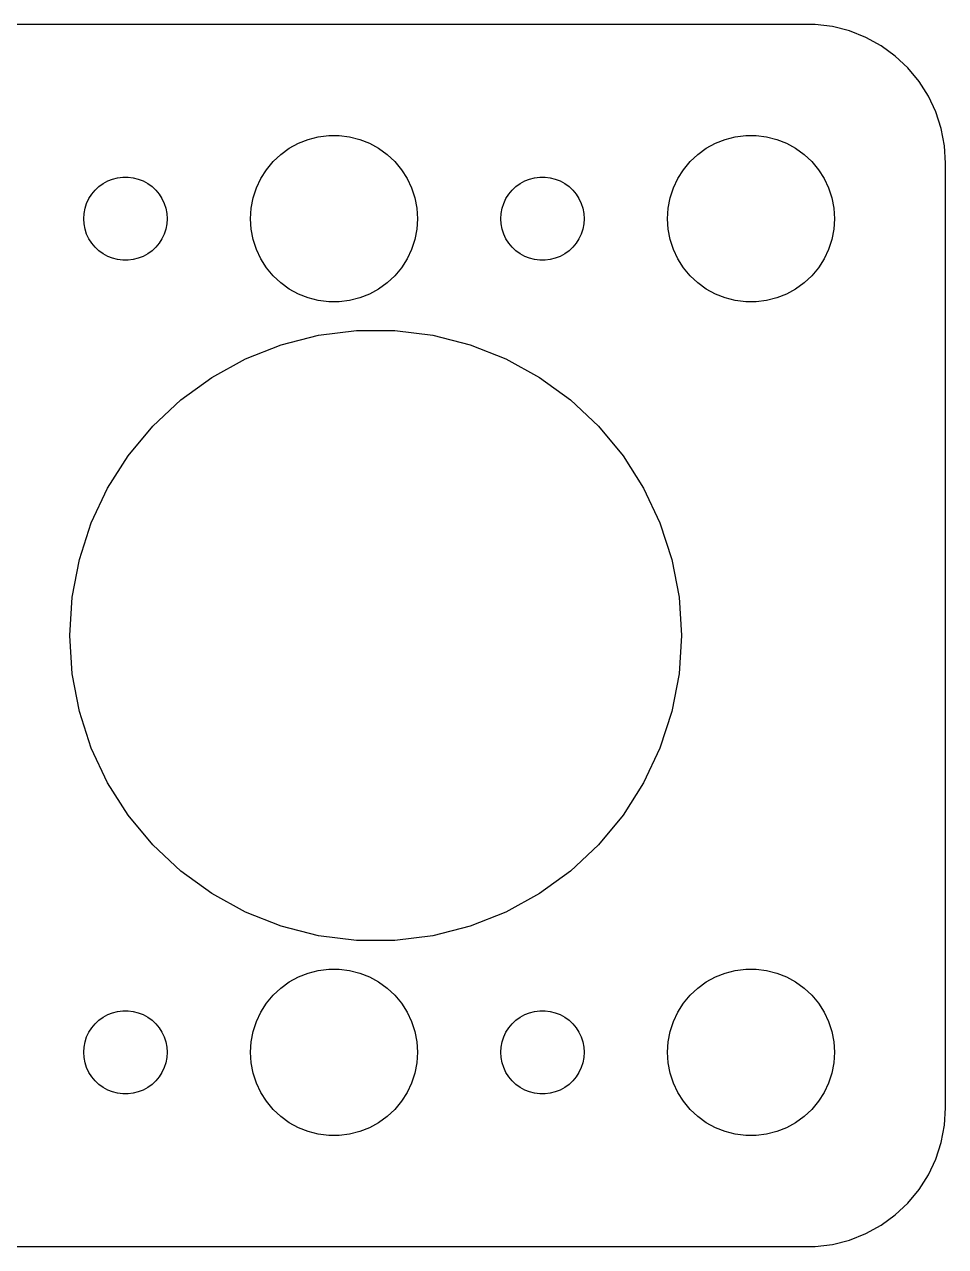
# Model space of a CAD drawing. Header units: metres. Extents: x -74 to 74, y -22 to 22.
# Drawn here: x 41.37 to 74.5, y -21.99 to 21.99 of the extents above; entities that cross this region are included whole.
import ezdxf

# ---------------------------------------------------------------- set-up
doc = ezdxf.new("R2010")
doc.units = ezdxf.units.M

msp = doc.modelspace()

# ---------------------------------------------------------------- linework, layer by layer
for p, q in [((69.8139, 21.9901), (-69.8139, 21.9901)), ((70.4369, 21.9114), (69.8139, 21.9901)), ((71.0451, 21.7553), (70.4369, 21.9114)), ((71.6289, 21.5241), (71.0451, 21.7553)), ((72.1791, 21.2216), (71.6289, 21.5241)), ((72.6871, 20.8526), (72.1791, 21.2216)), ((73.1448, 20.4227), (72.6871, 20.8526)), ((73.5451, 19.9389), (73.1448, 20.4227)), ((73.8815, 19.4088), (73.5451, 19.9389)), ((74.1489, 18.8406), (73.8815, 19.4088)), ((74.3429, 18.2434), (74.1489, 18.8406)), ((74.4606, 17.6267), (74.3429, 18.2434)), ((50.8925, 17.533), (51.2227, 17.7145)), ((51.2227, 17.7145), (51.5729, 17.8532)), ((51.5729, 17.8532), (51.9379, 17.9469)), ((51.9379, 17.9469), (52.3116, 17.9941)), ((52.3116, 17.9941), (52.6884, 17.9941)), ((52.6884, 17.9941), (53.0621, 17.9469)), ((53.0621, 17.9469), (53.427, 17.8532)), ((53.427, 17.8532), (53.7773, 17.7145)), ((53.7773, 17.7145), (54.1075, 17.533)), ((65.8925, 17.533), (66.2227, 17.7145)), ((66.2227, 17.7145), (66.573, 17.8532)), ((66.573, 17.8532), (66.9379, 17.9469)), ((66.9379, 17.9469), (67.3116, 17.9941)), ((67.3116, 17.9941), (67.6884, 17.9941)), ((67.6884, 17.9941), (68.0621, 17.9469)), ((68.0621, 17.9469), (68.427, 17.8532)), ((68.427, 17.8532), (68.7773, 17.7145)), ((68.7773, 17.7145), (69.1075, 17.533)), ((74.5, 17), (74.4606, 17.6267)), ((50.3131, 17.0536), (50.5877, 17.3115)), ((50.5877, 17.3115), (50.8925, 17.533)), ((54.1075, 17.533), (54.4123, 17.3115)), ((54.4123, 17.3115), (54.6869, 17.0536)), ((65.3131, 17.0536), (65.5877, 17.3115)), ((65.5877, 17.3115), (65.8925, 17.533)), ((69.1075, 17.533), (69.4123, 17.3115)), ((69.4123, 17.3115), (69.6869, 17.0536)), ((49.8711, 16.4453), (50.0729, 16.7634)), ((50.0729, 16.7634), (50.3131, 17.0536)), ((54.6869, 17.0536), (54.927, 16.7634)), ((54.927, 16.7634), (55.1289, 16.4453)), ((64.8711, 16.4453), (65.073, 16.7634)), ((65.073, 16.7634), (65.3131, 17.0536)), ((69.6869, 17.0536), (69.927, 16.7634)), ((69.927, 16.7634), (70.1289, 16.4453)), ((74.5, -17), (74.5, 17)), ((44.1963, 16.2665), (44.3613, 16.3572)), ((44.3613, 16.3572), (44.5365, 16.4266)), ((44.5365, 16.4266), (44.7189, 16.4734)), ((44.7189, 16.4734), (44.9058, 16.497)), ((44.9058, 16.497), (45.0942, 16.497)), ((45.0942, 16.497), (45.2811, 16.4734)), ((45.2811, 16.4734), (45.4635, 16.4266)), ((45.4635, 16.4266), (45.6387, 16.3572)), ((45.6387, 16.3572), (45.8037, 16.2665)), ((49.7107, 16.1044), (49.8711, 16.4453)), ((55.1289, 16.4453), (55.2893, 16.1044)), ((59.1963, 16.2665), (59.3613, 16.3572)), ((59.3613, 16.3572), (59.5365, 16.4266)), ((59.5365, 16.4266), (59.7189, 16.4734)), ((59.7189, 16.4734), (59.9058, 16.497)), ((59.9058, 16.497), (60.0942, 16.497)), ((60.0942, 16.497), (60.2811, 16.4734)), ((60.2811, 16.4734), (60.4635, 16.4266)), ((60.4635, 16.4266), (60.6387, 16.3572)), ((60.6387, 16.3572), (60.8037, 16.2665)), ((64.7107, 16.1044), (64.8711, 16.4453)), ((70.1289, 16.4453), (70.2893, 16.1044)), ((43.6855, 15.7226), (43.7865, 15.8817)), ((43.7865, 15.8817), (43.9065, 16.0268)), ((43.9065, 16.0268), (44.0439, 16.1558)), ((44.0439, 16.1558), (44.1963, 16.2665)), ((45.8037, 16.2665), (45.9561, 16.1558)), ((45.9561, 16.1558), (46.0934, 16.0268)), ((46.0934, 16.0268), (46.2135, 15.8817)), ((46.2135, 15.8817), (46.3145, 15.7226)), ((49.5942, 15.7461), (49.7107, 16.1044)), ((55.2893, 16.1044), (55.4057, 15.7461)), ((58.6855, 15.7226), (58.7865, 15.8817)), ((58.7865, 15.8817), (58.9065, 16.0268)), ((58.9065, 16.0268), (59.0439, 16.1558)), ((59.0439, 16.1558), (59.1963, 16.2665)), ((60.8037, 16.2665), (60.9561, 16.1558)), ((60.9561, 16.1558), (61.0934, 16.0268)), ((61.0934, 16.0268), (61.2135, 15.8817)), ((61.2135, 15.8817), (61.3145, 15.7226)), ((64.5943, 15.7461), (64.7107, 16.1044)), ((70.2893, 16.1044), (70.4057, 15.7461)), ((43.5471, 15.373), (43.6053, 15.5522)), ((43.6053, 15.5522), (43.6855, 15.7226)), ((46.3145, 15.7226), (46.3947, 15.5522)), ((46.3947, 15.5522), (46.4529, 15.373)), ((49.5237, 15.376), (49.5942, 15.7461)), ((55.4057, 15.7461), (55.4763, 15.376)), ((58.5471, 15.373), (58.6053, 15.5522)), ((58.6053, 15.5522), (58.6855, 15.7226)), ((61.3145, 15.7226), (61.3947, 15.5522)), ((61.3947, 15.5522), (61.4529, 15.373)), ((64.5237, 15.376), (64.5943, 15.7461)), ((70.4057, 15.7461), (70.4763, 15.376)), ((43.5, 15), (43.5118, 15.188)), ((43.5118, 14.812), (43.5, 15)), ((43.5118, 15.188), (43.5471, 15.373)), ((46.4529, 15.373), (46.4882, 15.188)), ((46.4882, 15.188), (46.5, 15)), ((46.5, 15), (46.4882, 14.812)), ((49.5, 15), (49.5237, 15.376)), ((49.5237, 14.624), (49.5, 15)), ((55.4763, 15.376), (55.5, 15)), ((55.5, 15), (55.4763, 14.624)), ((58.5, 15), (58.5118, 15.188)), ((58.5118, 14.812), (58.5, 15)), ((58.5118, 15.188), (58.5471, 15.373)), ((61.4529, 15.373), (61.4882, 15.188)), ((61.4882, 15.188), (61.5, 15)), ((61.5, 15), (61.4882, 14.812)), ((64.5, 15), (64.5237, 15.376)), ((64.5237, 14.624), (64.5, 15)), ((70.4763, 15.376), (70.5, 15)), ((70.5, 15), (70.4763, 14.624)), ((43.5471, 14.627), (43.5118, 14.812)), ((43.6053, 14.4478), (43.5471, 14.627)), ((46.4529, 14.627), (46.3947, 14.4478)), ((46.4882, 14.812), (46.4529, 14.627)), ((49.5942, 14.2539), (49.5237, 14.624)), ((55.4763, 14.624), (55.4057, 14.2539)), ((58.5471, 14.627), (58.5118, 14.812)), ((58.6053, 14.4478), (58.5471, 14.627)), ((61.4529, 14.627), (61.3947, 14.4478)), ((61.4882, 14.812), (61.4529, 14.627)), ((64.5943, 14.2539), (64.5237, 14.624)), ((70.4763, 14.624), (70.4057, 14.2539)), ((43.6855, 14.2774), (43.6053, 14.4478)), ((43.7865, 14.1183), (43.6855, 14.2774)), ((43.9065, 13.9732), (43.7865, 14.1183)), ((46.2135, 14.1183), (46.0934, 13.9732)), ((46.3145, 14.2774), (46.2135, 14.1183)), ((46.3947, 14.4478), (46.3145, 14.2774)), ((49.7107, 13.8956), (49.5942, 14.2539)), ((55.4057, 14.2539), (55.2893, 13.8956)), ((58.6855, 14.2774), (58.6053, 14.4478)), ((58.7865, 14.1183), (58.6855, 14.2774)), ((58.9065, 13.9732), (58.7865, 14.1183)), ((61.2135, 14.1183), (61.0934, 13.9732)), ((61.3145, 14.2774), (61.2135, 14.1183)), ((61.3947, 14.4478), (61.3145, 14.2774)), ((64.7107, 13.8956), (64.5943, 14.2539)), ((70.4057, 14.2539), (70.2893, 13.8956)), ((44.0439, 13.8442), (43.9065, 13.9732)), ((44.1963, 13.7335), (44.0439, 13.8442)), ((44.3613, 13.6427), (44.1963, 13.7335)), ((44.5365, 13.5734), (44.3613, 13.6427)), ((45.6387, 13.6427), (45.4635, 13.5734)), ((45.8037, 13.7335), (45.6387, 13.6427)), ((45.9561, 13.8442), (45.8037, 13.7335)), ((46.0934, 13.9732), (45.9561, 13.8442)), ((49.8711, 13.5547), (49.7107, 13.8956)), ((55.2893, 13.8956), (55.1289, 13.5547)), ((59.0439, 13.8442), (58.9065, 13.9732)), ((59.1963, 13.7335), (59.0439, 13.8442)), ((59.3613, 13.6427), (59.1963, 13.7335)), ((59.5365, 13.5734), (59.3613, 13.6427)), ((60.6387, 13.6427), (60.4635, 13.5734)), ((60.8037, 13.7335), (60.6387, 13.6427)), ((60.9561, 13.8442), (60.8037, 13.7335)), ((61.0934, 13.9732), (60.9561, 13.8442)), ((64.8711, 13.5547), (64.7107, 13.8956)), ((70.2893, 13.8956), (70.1289, 13.5547)), ((44.7189, 13.5266), (44.5365, 13.5734)), ((44.9058, 13.5029), (44.7189, 13.5266)), ((45.0942, 13.5029), (44.9058, 13.5029)), ((45.2811, 13.5266), (45.0942, 13.5029)), ((45.4635, 13.5734), (45.2811, 13.5266)), ((50.0729, 13.2366), (49.8711, 13.5547)), ((50.3131, 12.9464), (50.0729, 13.2366)), ((54.927, 13.2366), (54.6869, 12.9464)), ((55.1289, 13.5547), (54.927, 13.2366)), ((59.7189, 13.5266), (59.5365, 13.5734)), ((59.9058, 13.5029), (59.7189, 13.5266)), ((60.0942, 13.5029), (59.9058, 13.5029)), ((60.2811, 13.5266), (60.0942, 13.5029)), ((60.4635, 13.5734), (60.2811, 13.5266)), ((65.073, 13.2366), (64.8711, 13.5547)), ((65.3131, 12.9464), (65.073, 13.2366)), ((69.927, 13.2366), (69.6869, 12.9464)), ((70.1289, 13.5547), (69.927, 13.2366)), ((50.5877, 12.6884), (50.3131, 12.9464)), ((54.6869, 12.9464), (54.4123, 12.6884)), ((65.5877, 12.6884), (65.3131, 12.9464)), ((69.6869, 12.9464), (69.4123, 12.6884)), ((50.8925, 12.467), (50.5877, 12.6884)), ((51.2227, 12.2855), (50.8925, 12.467)), ((54.1075, 12.467), (53.7773, 12.2855)), ((54.4123, 12.6884), (54.1075, 12.467)), ((65.8925, 12.467), (65.5877, 12.6884)), ((66.2227, 12.2855), (65.8925, 12.467)), ((69.1075, 12.467), (68.7773, 12.2855)), ((69.4123, 12.6884), (69.1075, 12.467)), ((51.5729, 12.1468), (51.2227, 12.2855)), ((51.9379, 12.0531), (51.5729, 12.1468)), ((52.3116, 12.0059), (51.9379, 12.0531)), ((52.6884, 12.0059), (52.3116, 12.0059)), ((53.0621, 12.0531), (52.6884, 12.0059)), ((53.427, 12.1468), (53.0621, 12.0531)), ((53.7773, 12.2855), (53.427, 12.1468)), ((66.573, 12.1468), (66.2227, 12.2855)), ((66.9379, 12.0531), (66.573, 12.1468)), ((67.3116, 12.0059), (66.9379, 12.0531)), ((67.6884, 12.0059), (67.3116, 12.0059)), ((68.0621, 12.0531), (67.6884, 12.0059)), ((68.427, 12.1468), (68.0621, 12.0531)), ((68.7773, 12.2855), (68.427, 12.1468)), ((50.6008, 10.4616), (51.9388, 10.8051)), ((51.9388, 10.8051), (53.3093, 10.9783)), ((53.3093, 10.9783), (54.6907, 10.9783)), ((54.6907, 10.9783), (56.0612, 10.8051)), ((56.0612, 10.8051), (57.3992, 10.4616)), ((49.3164, 9.95309), (50.6008, 10.4616)), ((57.3992, 10.4616), (58.6836, 9.95309)), ((48.1059, 9.2876), (49.3164, 9.95309)), ((58.6836, 9.95309), (59.8941, 9.2876)), ((46.9883, 8.47563), (48.1059, 9.2876)), ((59.8941, 9.2876), (61.0117, 8.47563)), ((45.9813, 7.53001), (46.9883, 8.47563)), ((61.0117, 8.47563), (62.0186, 7.53001)), ((45.1008, 6.46564), (45.9813, 7.53001)), ((62.0186, 7.53001), (62.8992, 6.46564)), ((44.3606, 5.29929), (45.1008, 6.46564)), ((62.8992, 6.46564), (63.6394, 5.29929)), ((43.7724, 4.04936), (44.3606, 5.29929)), ((63.6394, 5.29929), (64.2275, 4.04936)), ((43.3456, 2.73558), (43.7724, 4.04936)), ((64.2275, 4.04936), (64.6544, 2.73558)), ((43.0867, 1.37866), (43.3456, 2.73558)), ((64.6544, 2.73558), (64.9133, 1.37866)), ((43, 0), (43.0867, 1.37866)), ((64.9133, 1.37866), (65, 0)), ((43.0867, -1.37866), (43, 0)), ((65, 0), (64.9133, -1.37866)), ((43.3456, -2.73558), (43.0867, -1.37866)), ((64.9133, -1.37866), (64.6544, -2.73558)), ((43.7724, -4.04936), (43.3456, -2.73558)), ((64.6544, -2.73558), (64.2275, -4.04936)), ((44.3606, -5.29929), (43.7724, -4.04936)), ((64.2275, -4.04936), (63.6394, -5.29929)), ((45.1008, -6.46564), (44.3606, -5.29929)), ((63.6394, -5.29929), (62.8992, -6.46564)), ((45.9813, -7.53001), (45.1008, -6.46564)), ((62.8992, -6.46564), (62.0186, -7.53001)), ((46.9883, -8.47563), (45.9813, -7.53001)), ((62.0186, -7.53001), (61.0117, -8.47563)), ((48.1059, -9.2876), (46.9883, -8.47563)), ((61.0117, -8.47563), (59.8941, -9.2876)), ((49.3164, -9.95309), (48.1059, -9.2876)), ((59.8941, -9.2876), (58.6836, -9.95309)), ((50.6008, -10.4616), (49.3164, -9.95309)), ((58.6836, -9.95309), (57.3992, -10.4616)), ((51.9388, -10.8051), (50.6008, -10.4616)), ((57.3992, -10.4616), (56.0612, -10.8051)), ((53.3093, -10.9783), (51.9388, -10.8051)), ((54.6907, -10.9783), (53.3093, -10.9783)), ((56.0612, -10.8051), (54.6907, -10.9783)), ((50.8925, -12.467), (51.2227, -12.2855)), ((51.2227, -12.2855), (51.5729, -12.1468)), ((51.5729, -12.1468), (51.9379, -12.0531)), ((51.9379, -12.0531), (52.3116, -12.0059)), ((52.3116, -12.0059), (52.6884, -12.0059)), ((52.6884, -12.0059), (53.0621, -12.0531)), ((53.0621, -12.0531), (53.427, -12.1468)), ((53.427, -12.1468), (53.7773, -12.2855)), ((53.7773, -12.2855), (54.1075, -12.467)), ((65.8925, -12.467), (66.2227, -12.2855)), ((66.2227, -12.2855), (66.573, -12.1468)), ((66.573, -12.1468), (66.9379, -12.0531)), ((66.9379, -12.0531), (67.3116, -12.0059)), ((67.3116, -12.0059), (67.6884, -12.0059)), ((67.6884, -12.0059), (68.0621, -12.0531)), ((68.0621, -12.0531), (68.427, -12.1468)), ((68.427, -12.1468), (68.7773, -12.2855)), ((68.7773, -12.2855), (69.1075, -12.467)), ((50.3131, -12.9464), (50.5877, -12.6884)), ((50.5877, -12.6884), (50.8925, -12.467)), ((54.1075, -12.467), (54.4123, -12.6884)), ((54.4123, -12.6884), (54.6869, -12.9464)), ((65.3131, -12.9464), (65.5877, -12.6884)), ((65.5877, -12.6884), (65.8925, -12.467)), ((69.1075, -12.467), (69.4123, -12.6884)), ((69.4123, -12.6884), (69.6869, -12.9464)), ((50.0729, -13.2366), (50.3131, -12.9464)), ((54.6869, -12.9464), (54.927, -13.2366)), ((65.073, -13.2366), (65.3131, -12.9464)), ((69.6869, -12.9464), (69.927, -13.2366)), ((44.3613, -13.6427), (44.5365, -13.5734)), ((44.5365, -13.5734), (44.7189, -13.5266)), ((44.7189, -13.5266), (44.9058, -13.5029)), ((44.9058, -13.5029), (45.0942, -13.5029)), ((45.0942, -13.5029), (45.2811, -13.5266)), ((45.2811, -13.5266), (45.4635, -13.5734)), ((45.4635, -13.5734), (45.6387, -13.6427)), ((49.7107, -13.8956), (49.8711, -13.5547)), ((49.8711, -13.5547), (50.0729, -13.2366)), ((54.927, -13.2366), (55.1289, -13.5547)), ((55.1289, -13.5547), (55.2893, -13.8956)), ((59.3613, -13.6427), (59.5365, -13.5734)), ((59.5365, -13.5734), (59.7189, -13.5266)), ((59.7189, -13.5266), (59.9058, -13.5029)), ((59.9058, -13.5029), (60.0942, -13.5029)), ((60.0942, -13.5029), (60.2811, -13.5266)), ((60.2811, -13.5266), (60.4635, -13.5734)), ((60.4635, -13.5734), (60.6387, -13.6427)), ((64.7107, -13.8956), (64.8711, -13.5547)), ((64.8711, -13.5547), (65.073, -13.2366)), ((69.927, -13.2366), (70.1289, -13.5547)), ((70.1289, -13.5547), (70.2893, -13.8956)), ((43.7865, -14.1183), (43.9065, -13.9732)), ((43.9065, -13.9732), (44.0439, -13.8442)), ((44.0439, -13.8442), (44.1963, -13.7335)), ((44.1963, -13.7335), (44.3613, -13.6427)), ((45.6387, -13.6427), (45.8037, -13.7335)), ((45.8037, -13.7335), (45.9561, -13.8442)), ((45.9561, -13.8442), (46.0934, -13.9732)), ((46.0934, -13.9732), (46.2135, -14.1183)), ((49.5942, -14.2539), (49.7107, -13.8956)), ((55.2893, -13.8956), (55.4057, -14.2539)), ((58.7865, -14.1183), (58.9065, -13.9732)), ((58.9065, -13.9732), (59.0439, -13.8442)), ((59.0439, -13.8442), (59.1963, -13.7335)), ((59.1963, -13.7335), (59.3613, -13.6427)), ((60.6387, -13.6427), (60.8037, -13.7335)), ((60.8037, -13.7335), (60.9561, -13.8442)), ((60.9561, -13.8442), (61.0934, -13.9732)), ((61.0934, -13.9732), (61.2135, -14.1183)), ((64.5943, -14.2539), (64.7107, -13.8956)), ((70.2893, -13.8956), (70.4057, -14.2539)), ((43.5471, -14.627), (43.6053, -14.4478)), ((43.6053, -14.4478), (43.6855, -14.2774)), ((43.6855, -14.2774), (43.7865, -14.1183)), ((46.2135, -14.1183), (46.3145, -14.2774)), ((46.3145, -14.2774), (46.3947, -14.4478)), ((46.3947, -14.4478), (46.4529, -14.627)), ((49.5237, -14.624), (49.5942, -14.2539)), ((55.4057, -14.2539), (55.4763, -14.624)), ((58.5471, -14.627), (58.6053, -14.4478)), ((58.6053, -14.4478), (58.6855, -14.2774)), ((58.6855, -14.2774), (58.7865, -14.1183)), ((61.2135, -14.1183), (61.3145, -14.2774)), ((61.3145, -14.2774), (61.3947, -14.4478)), ((61.3947, -14.4478), (61.4529, -14.627)), ((64.5237, -14.624), (64.5943, -14.2539)), ((70.4057, -14.2539), (70.4763, -14.624)), ((43.5, -15), (43.5118, -14.812)), ((43.5118, -14.812), (43.5471, -14.627)), ((46.4529, -14.627), (46.4882, -14.812)), ((46.4882, -14.812), (46.5, -15)), ((49.5, -15), (49.5237, -14.624)), ((55.4763, -14.624), (55.5, -15)), ((58.5, -15), (58.5118, -14.812)), ((58.5118, -14.812), (58.5471, -14.627)), ((61.4529, -14.627), (61.4882, -14.812)), ((61.4882, -14.812), (61.5, -15)), ((64.5, -15), (64.5237, -14.624)), ((70.4763, -14.624), (70.5, -15)), ((43.5118, -15.188), (43.5, -15)), ((43.5471, -15.373), (43.5118, -15.188)), ((43.6053, -15.5522), (43.5471, -15.373)), ((46.4529, -15.373), (46.3947, -15.5522)), ((46.4882, -15.188), (46.4529, -15.373)), ((46.5, -15), (46.4882, -15.188)), ((49.5237, -15.376), (49.5, -15)), ((49.5942, -15.7461), (49.5237, -15.376)), ((55.4763, -15.376), (55.4057, -15.7461)), ((55.5, -15), (55.4763, -15.376)), ((58.5118, -15.188), (58.5, -15)), ((58.5471, -15.373), (58.5118, -15.188)), ((58.6053, -15.5522), (58.5471, -15.373)), ((61.4529, -15.373), (61.3947, -15.5522)), ((61.4882, -15.188), (61.4529, -15.373)), ((61.5, -15), (61.4882, -15.188)), ((64.5237, -15.376), (64.5, -15)), ((64.5943, -15.7461), (64.5237, -15.376)), ((70.4763, -15.376), (70.4057, -15.7461)), ((70.5, -15), (70.4763, -15.376)), ((43.6855, -15.7226), (43.6053, -15.5522)), ((43.7865, -15.8817), (43.6855, -15.7226)), ((46.3145, -15.7226), (46.2135, -15.8817)), ((46.3947, -15.5522), (46.3145, -15.7226)), ((49.7107, -16.1044), (49.5942, -15.7461)), ((55.4057, -15.7461), (55.2893, -16.1044)), ((58.6855, -15.7226), (58.6053, -15.5522)), ((58.7865, -15.8817), (58.6855, -15.7226)), ((61.3145, -15.7226), (61.2135, -15.8817)), ((61.3947, -15.5522), (61.3145, -15.7226)), ((64.7107, -16.1044), (64.5943, -15.7461)), ((70.4057, -15.7461), (70.2893, -16.1044)), ((43.9065, -16.0268), (43.7865, -15.8817)), ((44.0439, -16.1558), (43.9065, -16.0268)), ((44.1963, -16.2665), (44.0439, -16.1558)), ((44.3613, -16.3572), (44.1963, -16.2665)), ((45.8037, -16.2665), (45.6387, -16.3572)), ((45.9561, -16.1558), (45.8037, -16.2665)), ((46.0934, -16.0268), (45.9561, -16.1558)), ((46.2135, -15.8817), (46.0934, -16.0268)), ((49.8711, -16.4453), (49.7107, -16.1044)), ((55.2893, -16.1044), (55.1289, -16.4453)), ((58.9065, -16.0268), (58.7865, -15.8817)), ((59.0439, -16.1558), (58.9065, -16.0268)), ((59.1963, -16.2665), (59.0439, -16.1558)), ((59.3613, -16.3572), (59.1963, -16.2665)), ((60.8037, -16.2665), (60.6387, -16.3572)), ((60.9561, -16.1558), (60.8037, -16.2665)), ((61.0934, -16.0268), (60.9561, -16.1558)), ((61.2135, -15.8817), (61.0934, -16.0268)), ((64.8711, -16.4453), (64.7107, -16.1044)), ((70.2893, -16.1044), (70.1289, -16.4453)), ((44.5365, -16.4266), (44.3613, -16.3572)), ((44.7189, -16.4734), (44.5365, -16.4266)), ((44.9058, -16.497), (44.7189, -16.4734)), ((45.0942, -16.497), (44.9058, -16.497)), ((45.2811, -16.4734), (45.0942, -16.497)), ((45.4635, -16.4266), (45.2811, -16.4734)), ((45.6387, -16.3572), (45.4635, -16.4266)), ((50.0729, -16.7634), (49.8711, -16.4453)), ((55.1289, -16.4453), (54.927, -16.7634)), ((59.5365, -16.4266), (59.3613, -16.3572)), ((59.7189, -16.4734), (59.5365, -16.4266)), ((59.9058, -16.497), (59.7189, -16.4734)), ((60.0942, -16.497), (59.9058, -16.497)), ((60.2811, -16.4734), (60.0942, -16.497)), ((60.4635, -16.4266), (60.2811, -16.4734)), ((60.6387, -16.3572), (60.4635, -16.4266)), ((65.073, -16.7634), (64.8711, -16.4453)), ((70.1289, -16.4453), (69.927, -16.7634)), ((50.3131, -17.0536), (50.0729, -16.7634)), ((50.5877, -17.3115), (50.3131, -17.0536)), ((54.6869, -17.0536), (54.4123, -17.3115)), ((54.927, -16.7634), (54.6869, -17.0536)), ((65.3131, -17.0536), (65.073, -16.7634)), ((65.5877, -17.3115), (65.3131, -17.0536)), ((69.6869, -17.0536), (69.4123, -17.3115)), ((69.927, -16.7634), (69.6869, -17.0536)), ((74.4606, -17.6267), (74.5, -17)), ((50.8925, -17.533), (50.5877, -17.3115)), ((51.2227, -17.7145), (50.8925, -17.533)), ((54.1075, -17.533), (53.7773, -17.7145)), ((54.4123, -17.3115), (54.1075, -17.533)), ((65.8925, -17.533), (65.5877, -17.3115)), ((66.2227, -17.7145), (65.8925, -17.533)), ((69.1075, -17.533), (68.7773, -17.7145)), ((69.4123, -17.3115), (69.1075, -17.533)), ((51.5729, -17.8532), (51.2227, -17.7145)), ((51.9379, -17.9469), (51.5729, -17.8532)), ((52.3116, -17.9941), (51.9379, -17.9469)), ((52.6884, -17.9941), (52.3116, -17.9941)), ((53.0621, -17.9469), (52.6884, -17.9941)), ((53.427, -17.8532), (53.0621, -17.9469)), ((53.7773, -17.7145), (53.427, -17.8532)), ((66.573, -17.8532), (66.2227, -17.7145)), ((66.9379, -17.9469), (66.573, -17.8532)), ((67.3116, -17.9941), (66.9379, -17.9469)), ((67.6884, -17.9941), (67.3116, -17.9941)), ((68.0621, -17.9469), (67.6884, -17.9941)), ((68.427, -17.8532), (68.0621, -17.9469)), ((68.7773, -17.7145), (68.427, -17.8532)), ((74.3429, -18.2434), (74.4606, -17.6267)), ((74.1489, -18.8406), (74.3429, -18.2434)), ((73.8815, -19.4088), (74.1489, -18.8406)), ((73.5451, -19.9389), (73.8815, -19.4088)), ((73.1448, -20.4227), (73.5451, -19.9389)), ((72.6871, -20.8526), (73.1448, -20.4227)), ((72.1791, -21.2216), (72.6871, -20.8526)), ((71.0451, -21.7553), (71.6289, -21.5241)), ((71.6289, -21.5241), (72.1791, -21.2216)), ((-69.8139, -21.9901), (69.8139, -21.9901)), ((69.8139, -21.9901), (70.4369, -21.9114)), ((70.4369, -21.9114), (71.0451, -21.7553))]:
    msp.add_line(p, q)

doc.saveas('drawing.dxf')
